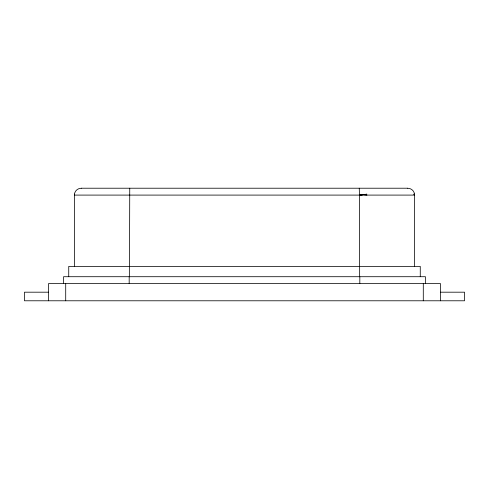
<?xml version="1.0" encoding="UTF-8"?>
<svg xmlns="http://www.w3.org/2000/svg" width="489" height="489" viewBox="0 0 489 489"><rect width="100%" height="100%" fill="white"/><g stroke="black" fill="none" stroke-linecap="round" stroke-linejoin="round"><path stroke-width="0.73" d="M414.623 266.401L414.623 194.194L414.617 195.093L74.377 195.093L74.377 194.194L74.377 266.401M129.744 188.216L129.518 266.401M366.884 195.093L363.18 194.646L359.476 195.093L366.872 194.194L359.482 195.129L359.482 266.401M81.253 188.216L407.74 188.216M413.37 194.194L414.562 194.194L414.617 195.093M48.521 292.19L24.45 292.19L24.45 300.784L464.55 300.784L464.55 292.19L440.479 292.19M359.25 188.216L359.482 195.093M440.479 300.784L440.479 283.589L48.521 283.589L48.521 300.784M425.436 283.589L425.436 276.713L63.564 276.713L63.564 283.589M423.291 283.589L423.291 300.784M420.265 276.713L420.265 266.401L68.735 266.401L68.735 276.713M359.818 276.713L359.818 283.589M359.647 266.401L359.647 276.713M129.353 266.401L129.353 276.713M129.182 276.713L129.182 283.589M65.709 283.589L65.709 300.784M407.74 188.228A6.895 6.858 -90 0 1 414.629 195.093M74.365 195.093A6.895 6.858 -90 0 1 81.253 188.228"/></g></svg>
